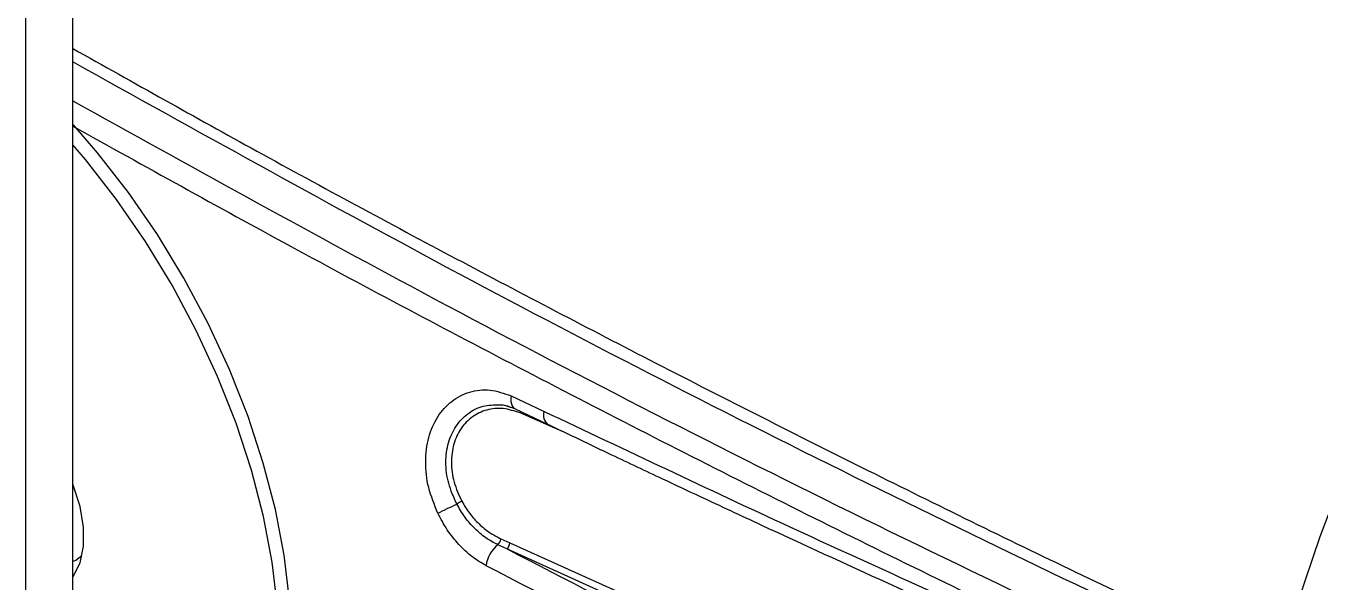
# Model space of a CAD drawing. Extents: x 7 to 135, y 3 to 97.
# Drawn here: x 96.172 to 99.839, y 7.876 to 9.454 of the extents above; entities that cross this region are included whole.
import ezdxf

# ---------------------------------------------------------------- set-up
doc = ezdxf.new("R2010")
doc.units = 0
doc.header["$MEASUREMENT"] = 0
doc.layers.add('OBJECT', color=7, linetype='CONTINUOUS')

msp = doc.modelspace()

# ---------------------------------------------------------------- linework, layer by layer
at = {"layer": 'OBJECT'}
for p, q in [((96.3045, 7.4144), (96.3045, 14.7409)), ((96.1715, 7.3377), (96.1715, 14.6642)), ((97.5466, 8.4043), (97.6399, 8.3602)), ((97.5574, 8.3676), (97.6509, 8.3234)), ((97.6699, 8.313), (97.5718, 8.3557)), ((97.6951, 8.3023), (97.6699, 8.313)), ((96.3045, 7.8901), (96.3045, 8.1548)), ((97.5173, 7.999), (97.5431, 7.9874)), ((97.5342, 7.97), (97.5087, 7.9819)), ((99.6047, 7.0355), (97.5342, 7.97)), ((97.5431, 7.9874), (99.6137, 7.0528))]:
    msp.add_line(p, q, dxfattribs=at)
at = {"layer": 'OBJECT', "flags": 128}
for points in [[(99.7219, 7.6315), (99.7756, 7.8179), (99.8383, 8.005), (99.9098, 8.1918), (99.9897, 8.3775), (100.0777, 8.5613), (100.1733, 8.7422), (100.2761, 8.9195), (100.3856, 9.0923), (100.5013, 9.2598), (100.6227, 9.4212), (100.7492, 9.5759), (100.8803, 9.723), (101.0152, 9.8619), (101.1534, 9.9919), (101.2943, 10.1125), (101.4371, 10.223), (101.5813, 10.3231)], [(96.6125, 7.0177), (96.6195, 7.0218), (96.6879, 7.071), (96.7485, 7.1319), (96.8009, 7.204), (96.8443, 7.2865), (96.8786, 7.3787), (96.9033, 7.4798), (96.9182, 7.5887), (96.9232, 7.7044), (96.9182, 7.826), (96.9033, 7.9521), (96.8786, 8.0816), (96.8443, 8.2134), (96.8009, 8.3461), (96.7485, 8.4786), (96.6879, 8.6096), (96.6195, 8.7377), (96.544, 8.862), (96.462, 8.9811), (96.3745, 9.0939), (96.3062, 9.1731)], [(96.8843, 7.8064), (96.8694, 7.9325), (96.8447, 8.062), (96.8104, 8.1938), (96.7669, 8.3266), (96.7146, 8.459), (96.654, 8.59), (96.5856, 8.7181), (96.51, 8.8424), (96.4281, 8.9615), (96.3405, 9.0743), (96.3045, 9.1161)], [(97.5466, 8.4043), (97.5457, 8.396), (97.5459, 8.3884), (97.5471, 8.3816), (97.5494, 8.3758), (97.5526, 8.3712), (97.5567, 8.368), (97.5574, 8.3676)], [(96.3045, 7.8906), (96.3059, 7.892), (96.325, 7.9305), (96.3347, 7.9779), (96.3347, 8.0321), (96.325, 8.0907), (96.3059, 8.1513), (96.3045, 8.1543)], [(96.3305, 7.9506), (96.3126, 7.9376), (96.3045, 7.9341)]]:
    msp.add_lwpolyline(points, dxfattribs=at)
at = {"layer": 'OBJECT'}
for centre, radius, start, end in [((97.5548, 8.3588), 0.0172, 349.7362, 6.342), ((97.6703, 8.3492), 0.0324, 159.9993, 232.2781), ((97.6783, 7.5817), 0.5898, 117.4121, 118.9982), ((90.7046, 21.7946), 15.2426, 295.8003, 296.02426), ((97.49, 8.002), 0.0275, 312.9481, 353.7306), ((97.5639, 7.9121), 0.089, 128.3263, 173.2408), ((97.516, 7.9904), 0.0273, 311.7697, 353.7033)]:
    msp.add_arc(centre, radius, start, end, dxfattribs=at)
for points, knots in [([(99.807, 7.646), (99.8309, 7.7283), (99.8791, 7.8941), (99.9728, 8.1459), (100.0828, 8.3999), (100.2103, 8.6533), (100.3536, 8.9026), (100.511, 9.1434), (100.6803, 9.3728), (100.8592, 9.5875), (101.0447, 9.7846), (101.2342, 9.9617), (101.4249, 10.1194), (101.5532, 10.2076), (101.6168, 10.2513)], [0, 0, 0, 0, 0.080321, 0.16194, 0.244772, 0.329378, 0.414487, 0.5, 0.585518, 0.670628, 0.755228, 0.838065, 0.919682, 1, 1, 1, 1]), ([(96.3045, 9.3895), (96.4778, 9.2922), (96.836, 9.0909), (97.3871, 8.7937), (97.964, 8.4917), (98.5493, 8.1954), (99.1377, 7.9066), (99.5295, 7.7221), (99.7219, 7.6315)], [0, 0, 0, 0, 0.158254, 0.327068, 0.493707, 0.668378, 0.837141, 1, 1, 1, 1]), ([(99.7046, 7.6028), (99.3076, 7.7917), (98.5129, 8.1698), (97.3792, 8.7533), (96.6558, 9.1557), (96.3045, 9.3512)], [0, 0, 0, 0, 0.339225, 0.679039, 1, 1, 1, 1]), ([(99.8264, 7.6576), (99.8554, 7.7555), (99.9137, 7.9521), (100.0306, 8.2487), (100.1678, 8.5426), (100.3256, 8.8287), (100.4994, 9.1035), (100.6275, 9.2734), (100.6913, 9.358)], [0, 0, 0, 0, 0.165461, 0.332207, 0.5, 0.667784, 0.834534, 1, 1, 1, 1]), ([(96.3045, 9.2414), (96.6319, 9.0595), (97.3391, 8.6666), (98.4648, 8.0885), (99.2765, 7.703), (99.6821, 7.5104)], [0, 0, 0, 0, 0.301353, 0.650905, 1, 1, 1, 1]), ([(96.3042, 9.1694), (96.5093, 9.0554), (96.9316, 8.8204), (97.589, 8.4719), (98.2723, 8.1223), (98.9603, 7.783), (99.4242, 7.565), (99.6515, 7.4582)], [0, 0, 0, 0, 0.190703, 0.392819, 0.598206, 0.803133, 1, 1, 1, 1]), ([(97.3387, 8.0715), (97.329, 8.0955), (97.3094, 8.1436), (97.3015, 8.2184), (97.3104, 8.2877), (97.3363, 8.347), (97.3765, 8.3918), (97.4278, 8.4181), (97.4865, 8.4254), (97.5265, 8.4113), (97.5466, 8.4043)], [0, 0, 0, 0, 0.124845, 0.24983, 0.374893, 0.499994, 0.625063, 0.749967, 0.874602, 1, 1, 1, 1]), ([(97.3923, 8.0976), (97.3837, 8.1169), (97.3665, 8.1556), (97.3593, 8.2163), (97.3666, 8.2724), (97.3885, 8.3203), (97.4226, 8.3559), (97.4651, 8.378), (97.4973, 8.3787), (97.5129, 8.379)], [0, 0, 0, 0, 0.145042, 0.288968, 0.432674, 0.576375, 0.720203, 0.864344, 1, 1, 1, 1]), ([(97.5718, 8.3557), (97.5557, 8.361), (97.5237, 8.3716), (97.4766, 8.3665), (97.4352, 8.347), (97.4027, 8.3133), (97.3818, 8.2685), (97.3749, 8.2159), (97.382, 8.1591), (97.3984, 8.1233), (97.4067, 8.1053)], [0, 0, 0, 0, 0.124906, 0.249953, 0.375023, 0.500104, 0.625117, 0.749959, 0.874676, 1, 1, 1, 1]), ([(97.5085, 8.3797), (97.5167, 8.379), (97.5332, 8.3776), (97.5495, 8.3708), (97.5577, 8.3675)], [0, 0, 0, 0, 0.499416, 1, 1, 1, 1]), ([(97.5129, 8.379), (97.5139, 8.3791), (97.5253, 8.3804), (97.5373, 8.3754), (97.5482, 8.3709)], [0, 0, 0, 0, 0.089235, 1, 1, 1, 1]), ([(97.6399, 8.3602), (97.8713, 8.2506), (98.3221, 8.037), (98.9925, 7.7336), (99.4346, 7.5422), (99.6493, 7.4491)], [0, 0, 0, 0, 0.351668, 0.685, 1, 1, 1, 1]), ([(97.6505, 8.3236), (97.7106, 8.2948), (97.8185, 8.2432), (97.9624, 8.1751), (98.0747, 8.1223), (98.1684, 8.0785), (98.3447, 7.9964), (98.5689, 7.8934), (98.8353, 7.7729), (99.0059, 7.6967), (99.1316, 7.641), (99.2266, 7.5991), (99.3474, 7.5461), (99.4945, 7.482), (99.6016, 7.4359), (99.6595, 7.411)], [0, 0, 0, 0, 0.091689, 0.164516, 0.218484, 0.261787, 0.305981, 0.484382, 0.598114, 0.703056, 0.737321, 0.783987, 0.843319, 0.915321, 1, 1, 1, 1]), ([(97.4067, 8.1053), (97.4137, 8.0936), (97.4278, 8.0703), (97.4549, 8.0406), (97.4849, 8.0156), (97.5065, 8.0046), (97.5173, 7.999)], [0, 0, 0, 0, 0.249435, 0.499655, 0.748628, 1, 1, 1, 1]), ([(97.4755, 7.9225), (97.462, 7.9306), (97.4351, 7.9467), (97.3977, 7.9821), (97.3643, 8.0236), (97.3472, 8.0555), (97.3387, 8.0715)], [0, 0, 0, 0, 0.250785, 0.500021, 0.750017, 1, 1, 1, 1]), ([(97.5087, 7.9819), (97.4973, 7.988), (97.4745, 8.0002), (97.4428, 8.0275), (97.4143, 8.0598), (97.3996, 8.085), (97.3923, 8.0976)], [0, 0, 0, 0, 0.251652, 0.500767, 0.75093, 1, 1, 1, 1]), ([(99.5908, 6.9466), (99.2422, 7.1131), (98.5453, 7.446), (97.8712, 7.7954), (97.5342, 7.97)], [0, 0, 0, 0, 0.500069, 1, 1, 1, 1]), ([(99.5585, 6.8851), (99.2078, 7.0526), (98.5018, 7.39), (97.8192, 7.7442), (97.4755, 7.9225)], [0, 0, 0, 0, 0.49662, 1, 1, 1, 1])]:
    msp.add_open_spline(points, degree=3, knots=knots, dxfattribs=at)

doc.saveas('drawing.dxf')
